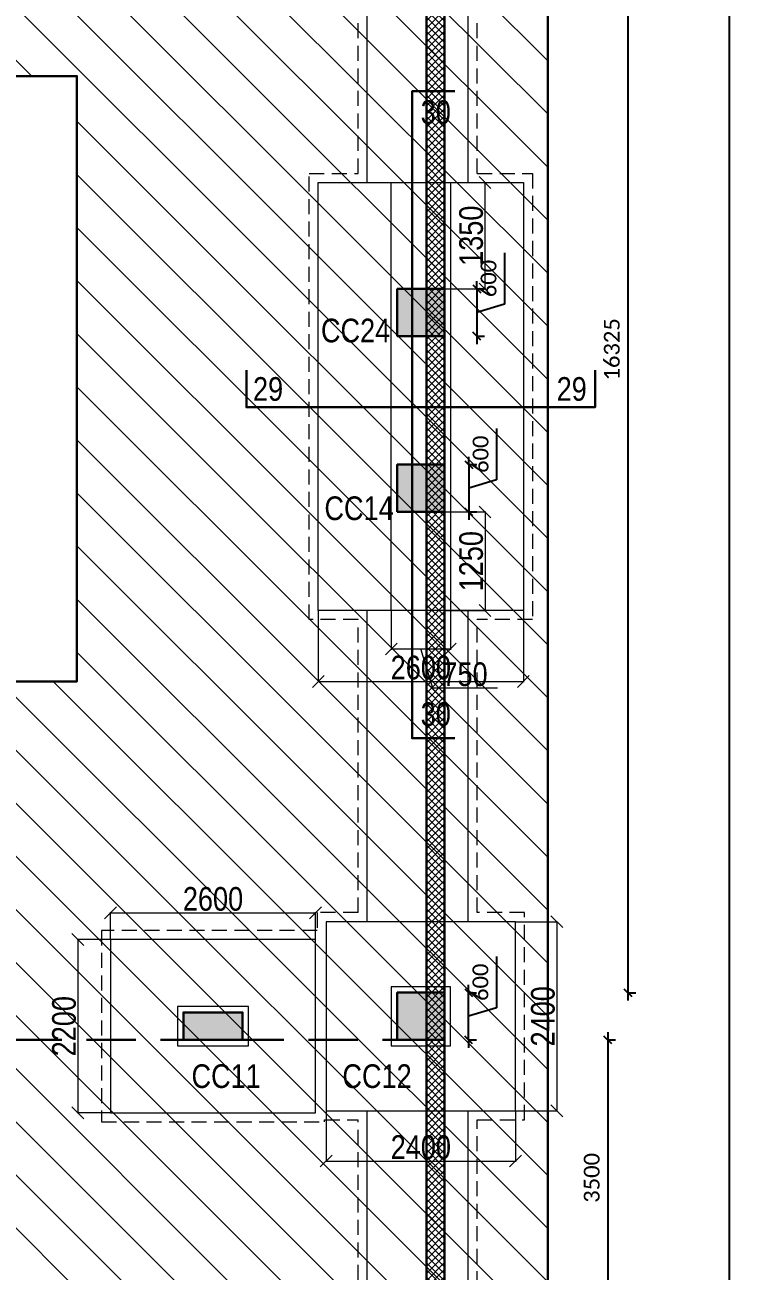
# Model space of a CAD drawing. Header units: millimetres. Extents: x 1112055 to 3390982, y -148532 to 766891.
# Drawn here: x 2811988 to 2821016, y 321984 to 337797 of the extents above; entities that cross this region are included whole.
import ezdxf

# ---------------------------------------------------------------- set-up
doc = ezdxf.new("R2010")
doc.units = ezdxf.units.MM
doc.header["$PDMODE"] = 35
doc.header["$PDSIZE"] = -25
doc.linetypes.add('DASHED2', pattern=[0.375, 0.25, -0.125])
doc.linetypes.add('Hidden', pattern=[9.525, 6.35, -3.175])
for name, color, linetype, lineweight in [('B COL. NO.', 3, 'Continuous', 20), ('B FINAL COLUMN', 1, 'Continuous', 30), ('B FOOTING', 49, 'Continuous', 20), ('B FOOTING DIM', 234, 'Continuous', 9), ('B HATCH', 250, 'Continuous', 0), ('B P.C.C', 251, 'Continuous', 0), ('EXCAVATION LINE', 236, 'Continuous', 30)]:
    doc.layers.add(name, color=color, linetype=linetype, lineweight=lineweight)
doc.layers.add('B Pedestal', color=7, linetype='Continuous', lineweight=9, true_color=0x5c8948)
doc.layers.add('B-COL HT', color=7, linetype='Continuous', lineweight=0, true_color=0x4e4f45)
doc.styles.add('Cali', font='calibri.ttf')
doc.styles.add('SWINC', font='swissc.ttf')
doc.dimstyles.new('1.100', dxfattribs={"dimtxt": 200, "dimasz": 100, "dimexe": 100, "dimexo": 100, "dimgap": 100, "dimtad": 1, "dimdec": 0, "dimzin": 0, "dimdsep": 46, "dimtxsty": 'Cali', "dimblk": 'OBLIQUE', "dimcen": 0, "dimdle": 100, "dimclrd": 256, "dimclre": 256, "dimclrt": 3, "dimadec": 0, "dimazin": 0, "dimtfac": 1, "dimtdec": 0, "dimtofl": 0, "dimtmove": 1, "dimatfit": 0, "dimfxl": 100, "dimfxlon": 1, "dimtolj": 1, "dimtzin": 0, "dimlwd": -1, "dimlwe": -1, "dimarcsym": 0})
doc.dimstyles.new('BHOOMI', dxfattribs={"dimtxt": 230, "dimasz": 150, "dimexe": 10, "dimexo": 0, "dimgap": 25, "dimtad": 1, "dimdec": 0, "dimzin": 0, "dimdsep": 46, "dimtxsty": 'SWINC', "dimblk": 'OBLIQUE', "dimcen": 0.09, "dimclrd": 250, "dimclre": 250, "dimclrt": 256, "dimaunit": 1, "dimadec": 3, "dimazin": 0, "dimtfac": 1, "dimtdec": 0, "dimtofl": 0, "dimtmove": 1, "dimatfit": 3, "dimfxl": 100, "dimtolj": 1, "dimtzin": 0, "dimlwd": 9, "dimlwe": 5, "dimarcsym": 0})

# ---------------------------------------------------------------- blocks, each defined once
blk = doc.blocks.new('_Oblique')
at = {"color": 0, "linetype": 'ByBlock', "lineweight": -2}
blk.add_line((-0.5, -0.5), (0.5, 0.5), dxfattribs=at)
blk = doc.blocks.new('*D4567')
at = {"layer": 'B FOOTING DIM', "color": 250, "lineweight": 5, "ltscale": 0.5, "transparency": 16777216}
for p, q in [((2813072, 326192), (2813072, 326540)), ((2813072, 326530), (2815672, 326530)), ((2815672, 326192), (2815672, 326540))]:
    blk.add_line(p, q, dxfattribs=at)
at = {"layer": 'Defpoints', "color": 0, "transparency": 16777216}
for p in [(2815672, 326530), (2813072, 326192), (2815672, 326192)]:
    blk.add_point(p, dxfattribs=at)
at = {"layer": 'B FOOTING DIM', "color": 250, "lineweight": 5, "transparency": 16777216, "xscale": 150, "yscale": 150, "zscale": 150, "rotation": 180}
blk.add_blockref('_Oblique', (2813072, 326530), dxfattribs=at)
at = {"layer": 'B FOOTING DIM', "color": 250, "lineweight": 5, "transparency": 16777216, "xscale": 150, "yscale": 150, "zscale": 150}
blk.add_blockref('_Oblique', (2815672, 326530), dxfattribs=at)
at = {"layer": 'B FOOTING DIM', "transparency": 16777216, "insert": (2814372, 326705), "char_height": 300, "attachment_point": 5, "style": 'SWINC'}
blk.add_mtext('\\A1;2600', dxfattribs=at)
blk = doc.blocks.new('*D4568')
at = {"layer": 'B FOOTING DIM', "color": 250, "lineweight": 5, "ltscale": 0.5, "transparency": 16777216}
for p, q in [((2813072, 326192), (2812649, 326192)), ((2812659, 326192), (2812659, 323992)), ((2813072, 323992), (2812649, 323992))]:
    blk.add_line(p, q, dxfattribs=at)
at = {"layer": 'Defpoints', "color": 0, "transparency": 16777216}
for p in [(2813072, 326192), (2812659, 323992), (2813072, 323992)]:
    blk.add_point(p, dxfattribs=at)
at = {"layer": 'B FOOTING DIM', "color": 250, "lineweight": 5, "transparency": 16777216, "xscale": 150, "yscale": 150, "zscale": 150}
for p, rotation in [((2812659, 326192), 90), ((2812659, 323992), 270)]:
    blk.add_blockref('_Oblique', p, dxfattribs=dict(at, rotation=rotation))
at = {"layer": 'B FOOTING DIM', "transparency": 16777216, "insert": (2812484, 325092), "char_height": 300, "attachment_point": 5, "rotation": 90, "style": 'SWINC'}
blk.add_mtext('\\A1;2200', dxfattribs=at)
blk = doc.blocks.new('*D4569')
at = {"layer": 'B FOOTING DIM', "color": 250, "lineweight": 5, "ltscale": 0.5, "transparency": 16777216}
for p, q in [((2815807, 324017), (2815807, 323371)), ((2818207, 324017), (2818207, 323371)), ((2815807, 323381), (2818207, 323381))]:
    blk.add_line(p, q, dxfattribs=at)
at = {"layer": 'Defpoints', "color": 0, "transparency": 16777216}
for p in [(2815807, 324017), (2818207, 324017), (2818207, 323381)]:
    blk.add_point(p, dxfattribs=at)
at = {"layer": 'B FOOTING DIM', "color": 250, "lineweight": 5, "transparency": 16777216, "xscale": 150, "yscale": 150, "zscale": 150, "rotation": 180}
blk.add_blockref('_Oblique', (2815807, 323381), dxfattribs=at)
at = {"layer": 'B FOOTING DIM', "color": 250, "lineweight": 5, "transparency": 16777216, "xscale": 150, "yscale": 150, "zscale": 150}
blk.add_blockref('_Oblique', (2818207, 323381), dxfattribs=at)
at = {"layer": 'B FOOTING DIM', "transparency": 16777216, "insert": (2817007, 323556), "char_height": 300, "attachment_point": 5, "style": 'SWINC'}
blk.add_mtext('\\A1;2400', dxfattribs=at)
blk = doc.blocks.new('*D4570')
at = {"layer": 'B FOOTING DIM', "color": 250, "lineweight": 5, "ltscale": 0.5, "transparency": 16777216}
for p, q in [((2818207, 326417), (2818741, 326417)), ((2818731, 326417), (2818731, 324017)), ((2818207, 324017), (2818741, 324017))]:
    blk.add_line(p, q, dxfattribs=at)
at = {"layer": 'Defpoints', "color": 0, "transparency": 16777216}
for p in [(2818207, 326417), (2818207, 324017), (2818731, 324017)]:
    blk.add_point(p, dxfattribs=at)
at = {"layer": 'B FOOTING DIM', "color": 250, "lineweight": 5, "transparency": 16777216, "xscale": 150, "yscale": 150, "zscale": 150}
for p, rotation in [((2818731, 326417), 90), ((2818731, 324017), 270)]:
    blk.add_blockref('_Oblique', p, dxfattribs=dict(at, rotation=rotation))
at = {"layer": 'B FOOTING DIM', "transparency": 16777216, "insert": (2818556, 325217), "char_height": 300, "attachment_point": 5, "rotation": 90, "style": 'SWINC'}
blk.add_mtext('\\A1;2400', dxfattribs=at)
blk = doc.blocks.new('*D4659')
at = {"layer": 'B FOOTING DIM', "color": 250, "lineweight": 5, "ltscale": 0.5, "transparency": 16777216}
for p, q in [((2816632, 330367), (2816632, 329869)), ((2817382, 330367), (2817382, 329869)), ((2816632, 329879), (2817382, 329879)), ((2817157, 329381), (2817007, 329879)), ((2817978, 329381), (2817157, 329381))]:
    blk.add_line(p, q, dxfattribs=at)
at = {"layer": 'Defpoints', "color": 0, "transparency": 16777216}
for p in [(2816632, 330367), (2817382, 330367), (2817382, 329879)]:
    blk.add_point(p, dxfattribs=at)
at = {"layer": 'B FOOTING DIM', "color": 250, "lineweight": 5, "transparency": 16777216, "xscale": 150, "yscale": 150, "zscale": 150, "rotation": 180}
blk.add_blockref('_Oblique', (2816632, 329879), dxfattribs=at)
at = {"layer": 'B FOOTING DIM', "color": 250, "lineweight": 5, "transparency": 16777216, "xscale": 150, "yscale": 150, "zscale": 150}
blk.add_blockref('_Oblique', (2817382, 329879), dxfattribs=at)
at = {"layer": 'B FOOTING DIM', "transparency": 16777216, "insert": (2817567, 329556), "char_height": 300, "attachment_point": 5, "style": 'SWINC'}
blk.add_mtext('\\A1;750', dxfattribs=at)
blk = doc.blocks.new('*D4660')
at = {"layer": 'B FOOTING DIM', "color": 250, "lineweight": 5, "ltscale": 0.5, "transparency": 16777216}
for p, q in [((2815707, 330367), (2815707, 329456)), ((2818307, 330367), (2818307, 329456)), ((2815707, 329466), (2818307, 329466))]:
    blk.add_line(p, q, dxfattribs=at)
at = {"layer": 'Defpoints', "color": 0, "transparency": 16777216}
for p in [(2815707, 330367), (2818307, 330367), (2818307, 329466)]:
    blk.add_point(p, dxfattribs=at)
at = {"layer": 'B FOOTING DIM', "color": 250, "lineweight": 5, "transparency": 16777216, "xscale": 150, "yscale": 150, "zscale": 150, "rotation": 180}
blk.add_blockref('_Oblique', (2815707, 329466), dxfattribs=at)
at = {"layer": 'B FOOTING DIM', "color": 250, "lineweight": 5, "transparency": 16777216, "xscale": 150, "yscale": 150, "zscale": 150}
blk.add_blockref('_Oblique', (2818307, 329466), dxfattribs=at)
at = {"layer": 'B FOOTING DIM', "transparency": 16777216, "insert": (2817007, 329641), "char_height": 300, "attachment_point": 5, "style": 'SWINC'}
blk.add_mtext('\\A1;2600', dxfattribs=at)
blk = doc.blocks.new('*D4661')
at = {"layer": 'B FOOTING DIM', "color": 250, "lineweight": 5, "ltscale": 0.5, "transparency": 16777216}
for p, q in [((2817307, 335797), (2817831, 335797)), ((2817821, 334447), (2817821, 335797)), ((2817307, 334447), (2817831, 334447))]:
    blk.add_line(p, q, dxfattribs=at)
at = {"layer": 'Defpoints', "color": 0, "transparency": 16777216}
for p in [(2817307, 335797), (2817821, 335797), (2817307, 334447)]:
    blk.add_point(p, dxfattribs=at)
at = {"layer": 'B FOOTING DIM', "color": 250, "lineweight": 5, "transparency": 16777216, "xscale": 150, "yscale": 150, "zscale": 150}
for p, rotation in [((2817821, 335797), 90), ((2817821, 334447), 270)]:
    blk.add_blockref('_Oblique', p, dxfattribs=dict(at, rotation=rotation))
at = {"layer": 'B FOOTING DIM', "transparency": 16777216, "insert": (2817646, 335122), "char_height": 300, "attachment_point": 5, "rotation": 90, "style": 'SWINC'}
blk.add_mtext('\\A1;1350', dxfattribs=at)
blk = doc.blocks.new('*D4662')
at = {"layer": 'B FOOTING DIM', "color": 250, "lineweight": 5, "ltscale": 0.5, "transparency": 16777216}
for p, q in [((2817307, 331617), (2817831, 331617)), ((2817821, 331617), (2817821, 330367)), ((2817307, 330367), (2817831, 330367))]:
    blk.add_line(p, q, dxfattribs=at)
at = {"layer": 'Defpoints', "color": 0, "transparency": 16777216}
for p in [(2817307, 331617), (2817307, 330367), (2817821, 330367)]:
    blk.add_point(p, dxfattribs=at)
at = {"layer": 'B FOOTING DIM', "color": 250, "lineweight": 5, "transparency": 16777216, "xscale": 150, "yscale": 150, "zscale": 150}
for p, rotation in [((2817821, 331617), 90), ((2817821, 330367), 270)]:
    blk.add_blockref('_Oblique', p, dxfattribs=dict(at, rotation=rotation))
at = {"layer": 'B FOOTING DIM', "transparency": 16777216, "insert": (2817646, 330992), "char_height": 300, "attachment_point": 5, "rotation": 90, "style": 'SWINC'}
blk.add_mtext('\\A1;1250', dxfattribs=at)
blk = doc.blocks.new('*D5873')
at = {"transparency": 16777216}
for p, q in [((2819377, 325017), (2819377, 321317)), ((2819377, 324917), (2819477, 324917)), ((2819377, 321417), (2819477, 321417))]:
    blk.add_line(p, q, dxfattribs=at)
at = {"layer": 'Defpoints', "color": 0, "lineweight": 40, "transparency": 16777216}
for p in [(2817307, 324917), (2817307, 321417), (2819377, 321417)]:
    blk.add_point(p, dxfattribs=at)
at = {"transparency": 16777216, "xscale": 100, "yscale": 100, "zscale": 100}
for p, rotation in [((2819377, 324917), 90), ((2819377, 321417), 270)]:
    blk.add_blockref('_Oblique', p, dxfattribs=dict(at, rotation=rotation))
at = {"color": 3, "lineweight": 40, "transparency": 16777216, "insert": (2819174, 323167), "char_height": 200, "attachment_point": 5, "rotation": 90, "style": 'Cali'}
blk.add_mtext('\\A1;3500', dxfattribs=at)
blk = doc.blocks.new('*D6816')
at = {"transparency": 16777216}
for p, q in [((2819631, 341942), (2819631, 325417)), ((2819631, 341842), (2819731, 341842)), ((2819631, 325517), (2819731, 325517))]:
    blk.add_line(p, q, dxfattribs=at)
at = {"layer": 'Defpoints', "color": 0, "lineweight": 40, "transparency": 16777216}
for p in [(2817307, 341842), (2817307, 325517), (2819631, 325517)]:
    blk.add_point(p, dxfattribs=at)
at = {"transparency": 16777216, "xscale": 100, "yscale": 100, "zscale": 100}
for p, rotation in [((2819631, 341842), 90), ((2819631, 325517), 270)]:
    blk.add_blockref('_Oblique', p, dxfattribs=dict(at, rotation=rotation))
at = {"color": 3, "lineweight": 40, "transparency": 16777216, "insert": (2819429, 333680), "char_height": 200, "attachment_point": 5, "rotation": 90, "style": 'Cali'}
blk.add_mtext('\\A1;16325', dxfattribs=at)
blk = doc.blocks.new('*D6820')
at = {"transparency": 16777216}
for p, q in [((2820916, 369151), (2820916, 321317)), ((2820916, 369051), (2821016, 369051)), ((2820916, 321417), (2821016, 321417))]:
    blk.add_line(p, q, dxfattribs=at)
at = {"layer": 'Defpoints', "color": 0, "lineweight": 40, "transparency": 16777216}
for p in [(2817077, 369051), (2817077, 321417), (2820916, 321417)]:
    blk.add_point(p, dxfattribs=at)
at = {"transparency": 16777216, "xscale": 100, "yscale": 100, "zscale": 100}
for p, rotation in [((2820916, 369051), 90), ((2820916, 321417), 270)]:
    blk.add_blockref('_Oblique', p, dxfattribs=dict(at, rotation=rotation))
at = {"color": 3, "lineweight": 40, "transparency": 16777216, "insert": (2820714, 345234), "char_height": 200, "attachment_point": 5, "rotation": 90, "style": 'Cali'}
blk.add_mtext('\\A1;47634', dxfattribs=at)
blk = doc.blocks.new('*D6851')
at = {"transparency": 16777216}
for p, q in [((2817965, 325975), (2817965, 325323)), ((2817613, 325517), (2817613, 325617)), ((2817613, 325517), (2817713, 325517)), ((2817613, 324917), (2817613, 325517)), ((2817965, 325323), (2817613, 325217)), ((2817613, 324917), (2817713, 324917)), ((2817613, 324917), (2817613, 324817))]:
    blk.add_line(p, q, dxfattribs=at)
at = {"layer": 'Defpoints', "color": 0, "lineweight": 40, "transparency": 16777216}
for p in [(2817307, 325517), (2817613, 325517), (2817307, 324917)]:
    blk.add_point(p, dxfattribs=at)
at = {"transparency": 16777216, "xscale": 100, "yscale": 100, "zscale": 100}
for p, rotation in [((2817613, 325517), 270), ((2817613, 324917), 90)]:
    blk.add_blockref('_Oblique', p, dxfattribs=dict(at, rotation=rotation))
at = {"color": 3, "lineweight": 40, "transparency": 16777216, "insert": (2817763, 325649), "char_height": 200, "attachment_point": 5, "rotation": 90, "style": 'Cali'}
blk.add_mtext('\\A1;600', dxfattribs=at)
blk = doc.blocks.new('*D6852')
at = {"transparency": 16777216}
for p, q in [((2817967, 332675), (2817967, 332023)), ((2817615, 332217), (2817615, 332317)), ((2817615, 332217), (2817715, 332217)), ((2817615, 332217), (2817615, 331617)), ((2817967, 332023), (2817615, 331917)), ((2817615, 331617), (2817715, 331617)), ((2817615, 331617), (2817615, 331517))]:
    blk.add_line(p, q, dxfattribs=at)
at = {"layer": 'Defpoints', "color": 0, "lineweight": 40, "transparency": 16777216}
for p in [(2817307, 332217), (2817307, 331617), (2817615, 331617)]:
    blk.add_point(p, dxfattribs=at)
at = {"transparency": 16777216, "xscale": 100, "yscale": 100, "zscale": 100}
for p, rotation in [((2817615, 332217), 270), ((2817615, 331617), 90)]:
    blk.add_blockref('_Oblique', p, dxfattribs=dict(at, rotation=rotation))
at = {"color": 3, "lineweight": 40, "transparency": 16777216, "insert": (2817765, 332349), "char_height": 200, "attachment_point": 5, "rotation": 90, "style": 'Cali'}
blk.add_mtext('\\A1;600', dxfattribs=at)
blk = doc.blocks.new('*D6853')
at = {"transparency": 16777216}
for p, q in [((2818069, 334905), (2818069, 334253)), ((2817716, 334447), (2817716, 334547)), ((2817716, 334447), (2817816, 334447)), ((2817716, 334447), (2817716, 333847)), ((2818069, 334253), (2817716, 334147)), ((2817716, 333847), (2817816, 333847)), ((2817716, 333847), (2817716, 333747))]:
    blk.add_line(p, q, dxfattribs=at)
at = {"layer": 'Defpoints', "color": 0, "lineweight": 40, "transparency": 16777216}
for p in [(2817307, 334447), (2817307, 333847), (2817716, 333847)]:
    blk.add_point(p, dxfattribs=at)
at = {"transparency": 16777216, "xscale": 100, "yscale": 100, "zscale": 100}
for p, rotation in [((2817716, 334447), 270), ((2817716, 333847), 90)]:
    blk.add_blockref('_Oblique', p, dxfattribs=dict(at, rotation=rotation))
at = {"color": 3, "lineweight": 40, "transparency": 16777216, "insert": (2817866, 334579), "char_height": 200, "attachment_point": 5, "rotation": 90, "style": 'Cali'}
blk.add_mtext('\\A1;600', dxfattribs=at)

msp = doc.modelspace()

# ---------------------------------------------------------------- hatches: boundary and pattern name
at = {"layer": 'B HATCH', "lineweight": 0}
h = msp.add_hatch(dxfattribs=at)
h.set_pattern_fill('ANSI37', color=250, scale=20, style=0)
h.set_pattern_definition([(45, (1040446.71, -149308.41), (-44.9012806, 44.9012806), []), (135, (1040446.71, -149308.41), (-44.9012806, -44.9012806), [])])
h.paths.add_polyline_path([(2817077.2, 369281.5), (2817077.2, 372824.4), (2809902.2, 372698.5), (2809902.2, 369281.7)], flags=16)
h.paths.add_polyline_path([(2791213.2, 369828.2), (2796162.2, 369828.2), (2796162.2, 372457.1), (2791213.2, 372370.2)], flags=16)
h.paths.add_polyline_path([(2798052.2, 372490.5), (2798502.2, 372498.4), (2798502.2, 369281.2), (2798052.2, 369281.2)], flags=16)
h.paths.add_polyline_path([(2753987.2, 369013), (2753987.2, 260347.4), (2804447.2, 260347.4), (2804447.2, 300147.4), (2817077.2, 300147.4), (2817077.2, 369051.5), (2798038.8, 369052), (2798038.8, 366392.4), (2797822.2, 366392.4), (2797822.2, 372486.5), (2796392.2, 372461.4), (2796392.2, 366392.4), (2796162.2, 366392.4), (2796162.2, 369598.2), (2786711.2, 369598.2), (2786711.2, 369013)], flags=16)
h.paths.add_polyline_path([(2809676.9, 372694.5), (2809676.9, 369281.7), (2802247.2, 369281.9), (2802247.2, 372564.1)], flags=16)
h.paths.add_polyline_path([(2798732.2, 369282), (2798732.2, 372502.4), (2802017.2, 372560.1), (2802017.2, 369281.9)], flags=16)
h.paths.add_polyline_path([(2786481.2, 369243), (2753757.2, 369243), (2753757.2, 260117.4), (2804677.2, 260117.4), (2804677.2, 299917.4), (2817307.2, 299917.4), (2817307.2, 373058.5), (2790983.2, 372596.5), (2790983.2, 369828.2), (2786481.2, 369828.2)])
at = {"layer": 'B-COL HT', "lineweight": 0}
h = msp.add_hatch(color=250, dxfattribs=at)
h.dxf.hatch_style = 1
h.paths.add_polyline_path([(2816707.3, 333847.4), (2817307.3, 333847.4), (2817307.3, 334447.4), (2816707.3, 334447.4)])
h = msp.add_hatch(color=250, dxfattribs=at)
h.dxf.hatch_style = 1
h.paths.add_polyline_path([(2816707.3, 331617.4), (2817307.3, 331617.4), (2817307.3, 332217.4), (2816707.3, 332217.4)])
h = msp.add_hatch(color=250, dxfattribs=at)
h.dxf.hatch_style = 1
h.paths.add_polyline_path([(2816707.2, 324917.4), (2817307.2, 324917.4), (2817307.2, 325517.4), (2816707.2, 325517.4)])
h = msp.add_hatch(color=250, dxfattribs=at)
h.dxf.hatch_style = 1
h.paths.add_polyline_path([(2813997.3, 324917.4), (2814747.5, 324917.4), (2814747.5, 325267.4), (2813997.3, 325267.4)])
at = {"layer": 'EXCAVATION LINE', "lineweight": 0}
h = msp.add_hatch(dxfattribs=at)
h.set_pattern_fill('ANSI31', color=250, scale=150, angle=270)
h.set_pattern_definition([(315, (931955.6, -148808.4), (336.7596, 336.7596), [])])
h.paths.add_polyline_path([(2806897.2, 349752.4), (2806897.2, 356982.4), (2814207.2, 356982.4), (2814207.2, 349752.4)])
h.paths.add_polyline_path([(2804690.6, 337547.4), (2804690.6, 337147.1), (2812646.9, 337147.1), (2812646.9, 329467.6), (2802846.9, 329467.6), (2802846.9, 331747.4), (2798890.6, 331747.4), (2798890.6, 337547.4)])
h.paths.add_polyline_path([(2753042.2, 321417.4), (2818615.6, 321417.4), (2818615.6, 375249.3), (2753042.2, 375249.3)])

# ---------------------------------------------------------------- linework, layer by layer
at = {"color": 16, "linetype": 'DASHED2', "lineweight": 30, "ltscale": 2500}
msp.add_lwpolyline([(2764957.2, 324917.4), (2817307.2, 324917.4), (2817307.2, 366762.4), (2764957.2, 366762.4)], close=True, dxfattribs=at)
at = {"color": 6, "lineweight": 30}
for points in [[(2817436.6, 336955.5), (2816896.6, 336955.5), (2816896.6, 328745.5), (2817436.6, 328745.5)], [(2814796.6, 333415.5), (2814796.6, 332945.5), (2819216.6, 332945.5), (2819216.6, 333415.5)]]:
    msp.add_lwpolyline(points, dxfattribs=at)
at = {"layer": 'B FINAL COLUMN', "color": 16, "lineweight": 30}
msp.add_lwpolyline([(2786481.2, 369243), (2753757.2, 369243), (2753757.2, 260117.4), (2804677.2, 260117.4), (2804677.2, 299917.4), (2817307.2, 299917.4), (2817307.2, 373058.5), (2790983.2, 372596.5), (2790983.2, 369828.2), (2786481.2, 369828.2), (2786481.2, 369243)], dxfattribs=at)
msp.add_lwpolyline([(2753987.2, 260347.4), (2804447.2, 260347.4), (2804447.2, 300147.4), (2817077.2, 300147.4), (2817077.2, 369051.5), (2798038.8, 369052), (2798038.8, 366392.4), (2797822.2, 366392.4), (2797822.2, 372486.5), (2796392.2, 372461.4), (2796392.2, 366392.4), (2796162.2, 366392.4), (2796162.2, 369598.2), (2786711.2, 369598.2), (2786711.2, 369013), (2753987.2, 369013)], close=True, dxfattribs=at)
at = {"layer": 'B FINAL COLUMN'}
for points in [[(2816707.3, 333847.4), (2817307.3, 333847.4), (2817307.3, 334447.4), (2816707.3, 334447.4)], [(2816707.3, 331617.4), (2817307.3, 331617.4), (2817307.3, 332217.4), (2816707.3, 332217.4)], [(2816707.2, 324917.4), (2817307.2, 324917.4), (2817307.2, 325517.4), (2816707.2, 325517.4)], [(2813997.3, 324917.4), (2814747.5, 324917.4), (2814747.5, 325267.4), (2813997.3, 325267.4)]]:
    msp.add_lwpolyline(points, close=True, dxfattribs=at)
at = {"layer": 'B FOOTING'}
for points in [[(2816327.2, 335797.4), (2816327.2, 340592.4)], [(2817607.2, 335797.4), (2817607.2, 340592.4)], [(2816327.2, 326417.4), (2816327.2, 330367.4)], [(2817607.2, 326417.4), (2817607.2, 330367.4)], [(2785613.2, 259817.4), (2804977.2, 259817.4), (2804977.2, 299617.4), (2817607.2, 299617.4), (2817607.2, 324017.4)], [(2785613.2, 261097.4), (2803697.2, 261097.4), (2803697.2, 300897.4), (2816327.2, 300897.4), (2816327.2, 324017.4)]]:
    msp.add_lwpolyline(points, dxfattribs=at)
for points in [[(2815707.3, 335797.4), (2818307.3, 335797.4), (2818307.3, 330367.4), (2815707.3, 330367.4)], [(2815807.2, 324017.4), (2818207.2, 324017.4), (2818207.2, 326417.4), (2815807.2, 326417.4)], [(2813072.4, 326192.4), (2813072.4, 323992.4), (2815672.4, 323992.4), (2815672.4, 326192.4)]]:
    msp.add_lwpolyline(points, close=True, dxfattribs=at)
at = {"layer": 'B P.C.C', "color": 250, "linetype": 'Hidden', "lineweight": 0, "ltscale": 30}
for points in [[(2816212.2, 335912.4), (2816212.2, 340477.4)], [(2817722.2, 335912.4), (2817722.2, 340477.4)], [(2816212.2, 330252.4), (2815592.3, 330252.4), (2815592.3, 335912.4), (2816212.2, 335912.4)], [(2817722.2, 335912.4), (2818422.3, 335912.4), (2818422.3, 330252.4), (2817722.2, 330252.4)], [(2816212.2, 326532.4), (2816212.2, 330252.4)], [(2817722.2, 326532.4), (2817722.2, 330252.4)], [(2816212.2, 326532.4), (2815692.2, 326532.4), (2815692.2, 326307.4)], [(2817722.2, 323902.4), (2818322.2, 323902.4), (2818322.2, 326532.4), (2817722.2, 326532.4)], [(2815692.2, 326307.4), (2812957.4, 326307.4), (2812957.4, 323877.4), (2815787.4, 323877.4), (2815787.4, 323902.4)], [(2785728.2, 259702.4), (2805092.2, 259702.4), (2805092.2, 299502.4), (2817722.2, 299502.4), (2817722.2, 323902.4)], [(2788822.2, 261212.4), (2803582.2, 261212.4), (2803582.2, 301012.4), (2816212.2, 301012.4), (2816212.2, 323902.4)], [(2815787.4, 323902.4), (2816212.2, 323902.4)]]:
    msp.add_lwpolyline(points, dxfattribs=at)
at = {"layer": 'B Pedestal', "color": 87, "lineweight": 9}
for points in [[(2816632.3, 335797.4), (2817382.3, 335797.4), (2817382.3, 330367.4), (2816632.3, 330367.4)], [(2816632.2, 324842.4), (2817382.2, 324842.4), (2817382.2, 325592.4), (2816632.2, 325592.4)], [(2813922.3, 324842.4), (2814822.5, 324842.4), (2814822.5, 325342.4), (2813922.3, 325342.4)]]:
    msp.add_lwpolyline(points, close=True, dxfattribs=at)
at = {"layer": 'EXCAVATION LINE', "color": 75}
msp.add_lwpolyline([(2753042.2, 321417.4), (2818615.6, 321417.4), (2818615.6, 375249.3), (2753042.2, 375249.3)], close=True, dxfattribs=at)
at = {"layer": 'EXCAVATION LINE', "color": 6}
msp.add_lwpolyline([(2804690.6, 337547.4), (2798890.6, 337547.4), (2798890.6, 331747.4), (2802846.9, 331747.4), (2802846.9, 329467.6), (2812646.9, 329467.6), (2812646.9, 337147.1), (2804690.6, 337147.1)], close=True, dxfattribs=at)

# ---------------------------------------------------------------- texts
at = {"color": 6, "lineweight": 30, "style": 'SWINC'}
for s, p in [('30', (2817005.1, 336541)), ('29', (2814879, 333027.7)), ('29', (2818729, 333027.7)), ('30', (2817005.1, 328901))]:
    msp.add_text(s, height=300, dxfattribs=at).set_placement(p)
at = {"layer": 'B COL. NO.', "style": 'SWINC'}
for s, p in [('CC24', (2815740.7, 333769.3)), ('CC14', (2815784.7, 331513.9)), ('CC11', (2814099.6, 324307.8)), ('CC12', (2816013, 324307.8))]:
    msp.add_text(s, height=300, dxfattribs=at).set_placement(p)

# ---------------------------------------------------------------- dimensions: what is measured, and where the dimension line sits
at = {"color": 4, "lineweight": 40}
for base, p1, p2, picture, middle in [((2820916.2, 321417.4), (2817077.2, 369051.5), (2817077.2, 321417.4), '*D6820', (2820713.8, 345234.5)), ((2819631.4, 325517.4), (2817307.2, 341842.4), (2817307.2, 325517.4), '*D6816', (2819428.9, 333679.9)), ((2817716.2, 333847.4), (2817307.2, 334447.4), (2817307.2, 333847.4), '*D6853', (2817866.2, 334353.2)), ((2817614.8, 331617.4), (2817307.3, 332217.4), (2817307.3, 331617.4), '*D6852', (2817764.8, 332123.2)), ((2817613, 325517.4), (2817307.2, 324917.4), (2817307.2, 325517.4), '*D6851', (2817763, 325423.2)), ((2819376.7, 321417.4), (2817307.2, 324917.4), (2817307.2, 321417.4), '*D5873', (2819174.3, 323167.4))]:
    dim = msp.add_linear_dim(base=base, p1=p1, p2=p2, angle=90, dimstyle='1.100', override={"dimfxl": 0.18, "dimarcsym": 2}, dxfattribs=at)
    dim.commit()
    dim.dimension.update_dxf_attribs({"geometry": picture, "text_midpoint": middle})
at = {"layer": 'B FOOTING DIM', "color": 250, "ltscale": 0.5}
for base, p1, p2, picture, middle in [((2817820.7, 335797.4), (2817307.3, 334447.4), (2817307.2, 335797.4), '*D4661', (2817645.7, 335122.4)), ((2817820.7, 330367.4), (2817307.2, 331617.4), (2817307.2, 330367.4), '*D4662', (2817645.7, 330992.4)), ((2818731.2, 324017.4), (2818207.2, 326417.4), (2818207.2, 324017.4), '*D4570', (2818556.2, 325217.4)), ((2812658.6, 323992.4), (2813072.4, 326192.4), (2813072.4, 323992.4), '*D4568', (2812483.6, 325092.4))]:
    dim = msp.add_linear_dim(base=base, p1=p1, p2=p2, angle=90, dimstyle='BHOOMI', override={"dimtxt": 300, "dimlwd": 5}, dxfattribs=at)
    dim.commit()
    dim.dimension.update_dxf_attribs({"geometry": picture, "text_midpoint": middle})
for base, p1, p2, picture, middle in [((2818307.3, 329465.6), (2815707.3, 330367.4), (2818307.3, 330367.4), '*D4660', (2817007.3, 329640.6)), ((2817382.3, 329878.7), (2816632.3, 330367.4), (2817382.3, 330367.4), '*D4659', (2817181.5, 329556.2)), ((2815672.4, 326530.5), (2813072.4, 326192.4), (2815672.4, 326192.4), '*D4567', (2814372.4, 326705.5)), ((2818207.2, 323381.3), (2815807.2, 324017.4), (2818207.2, 324017.4), '*D4569', (2817007.2, 323556.3))]:
    dim = msp.add_linear_dim(base=base, p1=p1, p2=p2, dimstyle='BHOOMI', override={"dimtxt": 300, "dimlwd": 5}, dxfattribs=at)
    dim.commit()
    dim.dimension.update_dxf_attribs({"geometry": picture, "text_midpoint": middle})

doc.saveas('drawing.dxf')
